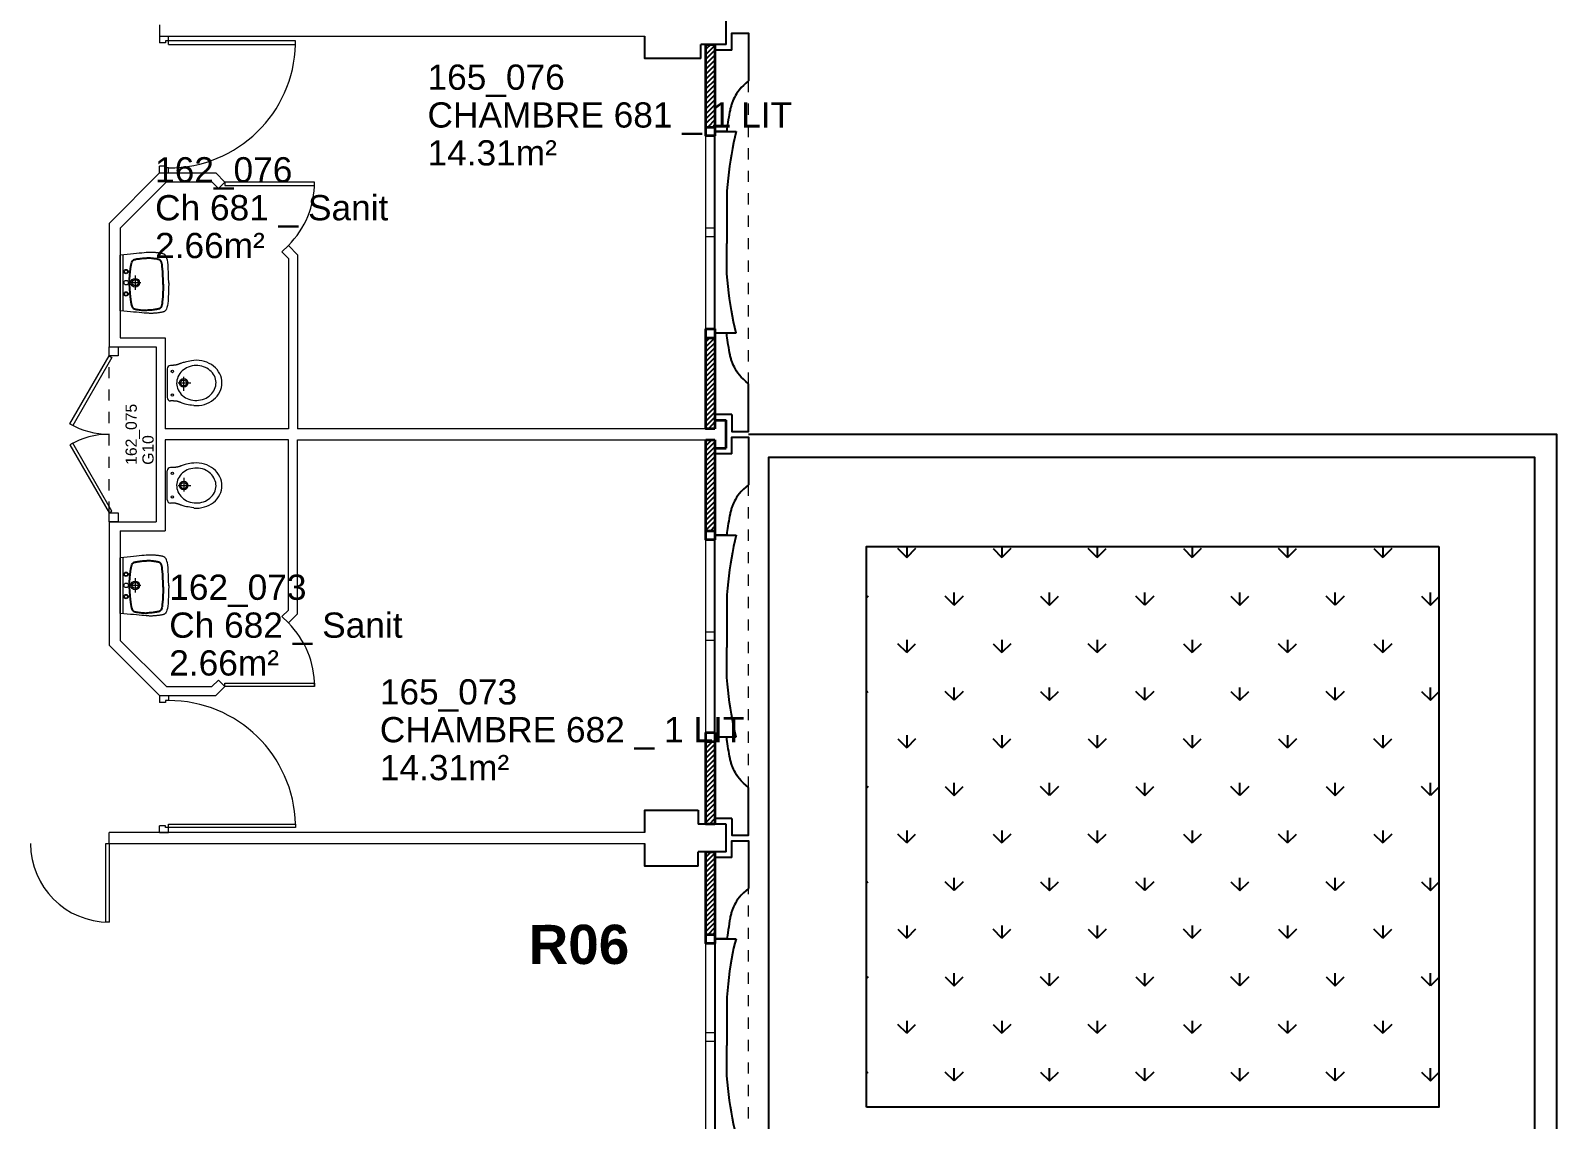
# Model space of a CAD drawing. Header units: metres. Extents: x -8 to 211, y -5 to 116.
# Drawn here: x 160.9 to 174.5, y 68.44 to 78.15 of the extents above; entities that cross this region are included whole.
import ezdxf

# ---------------------------------------------------------------- set-up
doc = ezdxf.new("R2010")
doc.units = ezdxf.units.M
doc.header["$LTSCALE"] = 0.6
doc.header["$MEASUREMENT"] = 0
doc.linetypes.add('CACHÉ', pattern=[0.25, 0.125, -0.125])
doc.linetypes.add('CONTINU', pattern=[0])
doc.layers.get('0').update_dxf_attribs({"linetype": 'CONTINUOUS'})
for name, color, linetype in [('002 poteaux', 7, 'CONTINUOUS'), ('004 cloisons', 7, 'CONTINUOUS'), ('004 isolation', 7, 'CONTINUOUS'), ('006 sanitaire', 5, 'CONTINUOUS'), ('007 Fenêtre', 7, 'CONTINUOUS'), ('A1100 Espace-vert', 7, 'CONTINUOUS'), ('A_Etiqu_Gaine', 8, 'CONTINUOUS'), ('A_Etiqu_Gaine_ancien', 8, 'CONTINUOUS'), ('A_Etiqu_Gaine_code', 8, 'CONTINUOUS'), ('A_Etiqu_Local', 8, 'CONTINUOUS'), ('TEXTE', 8, 'CONTINU')]:
    doc.layers.add(name, color=color, linetype=linetype)
for name, color, linetype, lineweight in [('A_CHASS', 4, 'CONTINU', 20), ('A_MURS_CLOI', 7, 'CONTINU', 20), ('A_MURS_STRU', 7, 'CONTINU', 35), ('A_PORT', 8, 'CONTINUOUS', 0), ('A_SANI', 5, 'CONTINU', 0)]:
    doc.layers.add(name, color=color, linetype=linetype, lineweight=lineweight)
doc.styles.add('Attribut', font='arial.ttf')
doc.styles.add('TEXT_1', font='arial.ttf', dxfattribs={"height": 0.1})

# ---------------------------------------------------------------- blocks, each defined once
blk = doc.blocks.new('BROCA4-G455')
at = {"layer": '004 cloisons', "color": 1, "linetype": 'Continuous'}
for p in [(22.15691, 24.081827), (22.15691, 23.38077)]:
    blk.add_line(p, (22.15691, 23.650171), dxfattribs=at)
blk.add_lwpolyline([(22.240314, 22.850176), (22.227852, 22.901333), (22.21649, 22.952351), (22.206157, 23.00344), (22.196787, 23.054811), (22.18831, 23.106675), (22.180657, 23.159243), (22.173759, 23.212726), (22.167548, 23.267334), (22.161954, 23.323278), (22.15691, 23.38077)], dxfattribs=at)
blk = doc.blocks.new('BROCA4-G454')
at = {"layer": '004 cloisons', "color": 1, "linetype": 'Continuous'}
for points in [[(22.240314, 22.850176), (22.050312, 22.850176), (22.050312, 24.600344), (22.240314, 24.600344)], [(22.240314, 24.600344), (22.227852, 24.561633), (22.21649, 24.518559), (22.206157, 24.471663), (22.196787, 24.421485), (22.18831, 24.368568), (22.180657, 24.313453), (22.173759, 24.25668), (22.167548, 24.19879), (22.161954, 24.140326), (22.15691, 24.081827)]]:
    blk.add_lwpolyline(points, dxfattribs=at)
at = {"layer": '004 cloisons'}
blk.add_blockref('BROCA4-G455', (0, 0), dxfattribs=at)
blk = doc.blocks.new('BROCA4-G483')
at = {"layer": '004 cloisons', "color": 1, "linetype": 'Continuous'}
for p in [(22.156578, 27.669752), (22.156578, 26.930944)]:
    blk.add_line(p, (22.156578, 27.200346), dxfattribs=at)
blk.add_lwpolyline([(22.239983, 26.400351), (22.22752, 26.451508), (22.216158, 26.502525), (22.205825, 26.553614), (22.196455, 26.604986), (22.187978, 26.65685), (22.180325, 26.709418), (22.173427, 26.762901), (22.167216, 26.817509), (22.161622, 26.873453), (22.156578, 26.930944)], dxfattribs=at)
blk = doc.blocks.new('BROCA4-G482')
at = {"layer": '004 cloisons', "color": 1, "linetype": 'Continuous'}
for points in [[(22.239983, 26.400351), (22.04998, 26.400351), (22.04998, 28.200342), (22.239983, 28.200342)], [(22.239983, 28.200342), (22.22752, 28.149185), (22.216158, 28.098168), (22.205825, 28.047079), (22.196455, 27.995709), (22.187978, 27.943845), (22.180325, 27.891277), (22.173427, 27.837795), (22.167216, 27.783187), (22.161622, 27.727243), (22.156578, 27.669752)]]:
    blk.add_lwpolyline(points, dxfattribs=at)
at = {"layer": '004 cloisons'}
blk.add_blockref('BROCA4-G483', (0, 0), dxfattribs=at)
blk = doc.blocks.new('BROCA4-G491')
at = {"layer": '004 cloisons', "color": 1, "linetype": 'Continuous'}
for p in [(22.156578, 31.269747), (22.156578, 30.530939)]:
    blk.add_line(p, (22.156578, 30.800341), dxfattribs=at)
blk.add_lwpolyline([(22.239983, 30.000345), (22.22752, 30.051502), (22.216158, 30.10252), (22.205825, 30.153609), (22.196455, 30.20498), (22.187978, 30.256845), (22.180325, 30.309413), (22.173427, 30.362895), (22.167216, 30.417503), (22.161622, 30.473448), (22.156578, 30.530939)], dxfattribs=at)
blk = doc.blocks.new('BROCA4-G490')
at = {"layer": '004 cloisons', "color": 1, "linetype": 'Continuous'}
for points in [[(22.239983, 30.000345), (22.04998, 30.000345), (22.04998, 31.800343), (22.239983, 31.800343)], [(22.239983, 31.800343), (22.22752, 31.749185), (22.216158, 31.698167), (22.205825, 31.647078), (22.196455, 31.595706), (22.187978, 31.543842), (22.180325, 31.491273), (22.173427, 31.437791), (22.167216, 31.383182), (22.161622, 31.327238), (22.156578, 31.269747)]]:
    blk.add_lwpolyline(points, dxfattribs=at)
at = {"layer": '004 cloisons'}
blk.add_blockref('BROCA4-G491', (0, 0), dxfattribs=at)
blk = doc.blocks.new('A_Etiqu_Local')
at = {"style": 'Attribut', "flags": 1}
for tag, p in [('CODE_HOPITAL', (-0.446, 1.974)), ('CODE_SITE', (-0.446, 1.749)), ('CODE_BATIMENT', (-0.446, 1.524)), ('CODE_SECTEUR', (-0.446, 1.299)), ('CODE_ETAGE', (-0.446, 1.074)), ('NOM_NORMALISE', (-0.446, -0.843)), ('SECTEUR_ACTIVITE', (-0.446, -1.068)), ('SOUS_SECTEUR_ACTIVITE', (-0.446, -1.293)), ('VOLUME', (-0.446, -1.518)), ('SERVICE', (-0.446, -1.743)), ('CODE_UG', (-0.446, -1.968)), ('CODE_UA', (-0.446, -2.193)), ('CODE_POLE', (-0.446, -2.418)), ('OCCUPANT_EXTERNE', (-0.446, -2.643)), ('DISPONIBILITE', (-0.446, -2.868)), ('ACCES_HANDICAPES', (-0.446, -3.093)), ('NATURE_SOL', (-0.446, -3.318)), ('RISQUE_LABORATOIRE', (-0.446, -3.543)), ('AMIANTE', (-0.446, -3.768))]:
    blk.add_attdef(tag, p, '', height=0.15, dxfattribs=at)
at = {"layer": 'A_Etiqu_Local', "style": 'Attribut'}
for tag, p in [('CODE_PIECE', (-0.448, 0.533)), ('NOM_USAGE', (-0.448, 0.195)), ('SURFACE', (-0.448, -0.142))]:
    blk.add_attdef(tag, p, '', height=0.225, dxfattribs=at)
blk = doc.blocks.new('A_Etiqu_Gaine')
at = {"style": 'Attribut', "flags": 1}
for tag, p in [('CODE_HOPITAL', (-0.432, 0.865)), ('CODE_SITE', (-0.432, 0.715)), ('CODE_BATIMENT', (-0.432, 0.565)), ('CODE_SECTEUR', (-0.432, 0.415)), ('CODE_ETAGE', (-0.432, 0.265)), ('NOM_NORMALISE', (-0.432, -0.335)), ('SECTEUR_ACTIVITE', (-0.432, -0.485)), ('SOUS_SECTEUR_ACTIVITE', (-0.432, -0.635)), ('SURFACE', (-0.432, -0.785)), ('CODE_UG', (-0.432, -0.935)), ('CODE_POLE', (-0.432, -1.085)), ('AMIANTE', (-0.432, -1.235))]:
    blk.add_attdef(tag, p, '', height=0.1, dxfattribs=at)
at = {"layer": 'A_Etiqu_Gaine', "style": 'Attribut'}
blk.add_attdef('NOM_USAGE', (-0.432, -0.185), '', height=0.1, dxfattribs=at)
at = {"layer": 'A_Etiqu_Gaine_ancien', "style": 'Attribut'}
blk.add_attdef('CODE_PIECE_ANCIEN', (-0.432, 0.115), '', height=0.1, dxfattribs=at)
at = {"layer": 'A_Etiqu_Gaine_code', "style": 'Attribut'}
blk.add_attdef('CODE_PIECE', (-0.432, -0.035), '', height=0.1, dxfattribs=at)
blk = doc.blocks.new('BROCA4-G329')
at = {"layer": '006 sanitaire', "linetype": 'Continuous'}
for points in [[(27.871058, 12.724569), (27.868091, 12.768528), (27.865162, 12.80576), (27.862252, 12.836877), (27.859341, 12.862489), (27.85641, 12.883208), (27.85344, 12.899643), (27.850412, 12.912407), (27.847308, 12.92211), (27.844107, 12.929363), (27.84079, 12.934776), (27.84079, 12.934776), (27.839079, 12.936977), (27.837307, 12.9389), (27.835448, 12.940577), (27.833475, 12.942039), (27.831361, 12.943315), (27.829079, 12.944436), (27.826603, 12.945433), (27.823905, 12.946336), (27.820959, 12.947175), (27.817738, 12.947981), (27.817738, 12.947981), (27.810426, 12.949572), (27.802072, 12.951126), (27.792839, 12.952621), (27.782893, 12.954029), (27.772398, 12.955327), (27.761519, 12.956489), (27.750421, 12.957491), (27.739267, 12.958306), (27.728224, 12.958911), (27.717455, 12.95928)], [(27.871058, 12.727926), (27.868091, 12.683964), (27.865162, 12.646729), (27.862252, 12.615611), (27.859341, 12.589998), (27.85641, 12.56928), (27.85344, 12.552844), (27.850412, 12.540081), (27.847308, 12.530379), (27.844107, 12.523127), (27.84079, 12.517713), (27.84079, 12.517713), (27.839079, 12.515513), (27.837307, 12.513589), (27.835448, 12.511912), (27.833475, 12.51045), (27.831361, 12.509173), (27.829079, 12.508051), (27.826603, 12.507053), (27.823905, 12.50615), (27.820959, 12.50531), (27.817738, 12.504503), (27.817738, 12.504503), (27.810424, 12.502912), (27.802055, 12.501356), (27.79278, 12.49986), (27.782754, 12.498449), (27.772126, 12.497148), (27.761048, 12.495981), (27.749672, 12.494974), (27.73815, 12.494151), (27.726633, 12.493536), (27.715273, 12.493155)]]:
    blk.add_lwpolyline(points, dxfattribs=at)
blk = doc.blocks.new('BROCA4-G330')
at = {"layer": '006 sanitaire', "linetype": 'Continuous'}
for points in [[(27.569025, 12.724569), (27.569417, 12.768528), (27.570285, 12.80576), (27.571591, 12.836877), (27.573297, 12.862489), (27.575364, 12.883208), (27.577755, 12.899643), (27.580432, 12.912407), (27.583357, 12.92211), (27.586492, 12.929363), (27.589798, 12.934776), (27.589798, 12.934776), (27.59151, 12.936977), (27.593281, 12.9389), (27.59514, 12.940577), (27.597113, 12.942039), (27.599227, 12.943315), (27.601508, 12.944436), (27.603985, 12.945433), (27.606682, 12.946336), (27.609628, 12.947175), (27.612849, 12.947981), (27.612849, 12.947981), (27.62016, 12.949572), (27.628515, 12.951126), (27.637748, 12.952621), (27.647695, 12.954029), (27.658191, 12.955327), (27.669071, 12.956489), (27.68017, 12.957491), (27.691324, 12.958306), (27.702368, 12.958911), (27.713137, 12.95928)], [(27.569025, 12.727926), (27.569417, 12.683964), (27.570285, 12.646729), (27.571591, 12.615611), (27.573297, 12.589998), (27.575364, 12.56928), (27.577755, 12.552844), (27.580432, 12.540081), (27.583357, 12.530379), (27.586492, 12.523127), (27.589798, 12.517713), (27.589798, 12.517713), (27.59151, 12.515513), (27.593281, 12.513589), (27.59514, 12.511912), (27.597113, 12.51045), (27.599227, 12.509173), (27.601508, 12.508051), (27.603985, 12.507053), (27.606682, 12.50615), (27.609628, 12.50531), (27.612849, 12.504503), (27.612849, 12.504503), (27.620163, 12.502912), (27.628533, 12.501356), (27.637807, 12.49986), (27.647835, 12.498449), (27.658464, 12.497148), (27.669542, 12.495981), (27.680918, 12.494974), (27.692441, 12.494151), (27.703958, 12.493536), (27.715319, 12.493155)]]:
    blk.add_lwpolyline(points, dxfattribs=at)
blk = doc.blocks.new('BROCA4-G493')
at = {"layer": '004 cloisons', "color": 5, "linetype": 'Continuous'}
for p, q in [((22.199989, 32.525444), (22.04998, 32.525444)), ((22.04998, 31.800343), (22.04998, 32.525444)), ((22.149986, 31.800343), (22.04998, 31.800343))]:
    blk.add_line(p, q, dxfattribs=at)
for points in [[(22.199989, 32.525444), (22.199989, 32.675339), (22.349991, 32.675339), (22.349991, 32.250336)], [(22.349991, 32.250336), (22.325122, 32.229996), (22.303367, 32.210227), (22.284456, 32.191023), (22.268118, 32.172379), (22.254082, 32.154291), (22.24208, 32.136753), (22.23184, 32.119759), (22.223092, 32.103306), (22.215565, 32.087387), (22.20899, 32.071998), (22.20899, 32.071998), (22.205978, 32.064489), (22.203122, 32.057043), (22.200409, 32.049593), (22.197824, 32.042071), (22.195354, 32.034408), (22.192985, 32.026538), (22.190702, 32.018392), (22.188492, 32.009902), (22.186342, 32.001002), (22.184236, 31.991622), (22.184236, 31.991622), (22.180126, 31.971355), (22.176166, 31.949565), (22.172379, 31.926919), (22.16879, 31.90408), (22.165424, 31.881715), (22.162306, 31.860488), (22.159459, 31.841065), (22.156909, 31.82411), (22.154681, 31.810288), (22.152798, 31.800266)]]:
    blk.add_lwpolyline(points, dxfattribs=at)
blk = doc.blocks.new('BROCA4-G488')
at = {"layer": '004 cloisons', "color": 5, "linetype": 'Continuous'}
for p, q in [((22.199989, 28.925447), (22.04998, 28.925447)), ((22.04998, 28.200342), (22.04998, 28.925447)), ((22.149986, 28.200342), (22.04998, 28.200342))]:
    blk.add_line(p, q, dxfattribs=at)
for points in [[(22.199989, 28.925447), (22.199989, 29.075342), (22.349991, 29.075342), (22.349991, 28.650339)], [(22.349991, 28.650339), (22.325122, 28.629999), (22.303367, 28.61023), (22.284456, 28.591026), (22.268118, 28.572382), (22.254082, 28.554293), (22.24208, 28.536754), (22.23184, 28.519761), (22.223092, 28.503307), (22.215565, 28.487387), (22.20899, 28.471998), (22.20899, 28.471998), (22.205978, 28.464489), (22.203122, 28.457043), (22.200409, 28.449593), (22.197824, 28.44207), (22.195354, 28.434408), (22.192985, 28.426538), (22.190702, 28.418392), (22.188492, 28.409902), (22.186342, 28.401001), (22.184236, 28.391621), (22.184236, 28.391621), (22.180126, 28.371354), (22.176166, 28.349565), (22.172379, 28.326919), (22.16879, 28.30408), (22.165424, 28.281715), (22.162306, 28.260488), (22.159459, 28.241064), (22.156909, 28.224109), (22.154681, 28.210288), (22.152798, 28.200266)]]:
    blk.add_lwpolyline(points, dxfattribs=at)
blk = doc.blocks.new('BROCA4-G485')
at = {"layer": '004 cloisons', "color": 5, "linetype": 'Continuous'}
for p, q in [((22.04998, 30.000345), (22.04998, 29.27524)), ((22.149986, 30.000345), (22.04998, 30.000345)), ((22.199989, 29.27524), (22.04998, 29.27524))]:
    blk.add_line(p, q, dxfattribs=at)
for points in [[(22.349991, 29.550348), (22.325122, 29.570688), (22.303367, 29.590458), (22.284456, 29.609662), (22.268118, 29.628306), (22.254082, 29.646394), (22.24208, 29.663933), (22.23184, 29.680927), (22.223092, 29.697381), (22.215565, 29.7133), (22.20899, 29.72869), (22.20899, 29.72869), (22.205978, 29.736199), (22.203122, 29.743644), (22.200409, 29.751094), (22.197824, 29.758617), (22.195354, 29.766279), (22.192985, 29.77415), (22.190702, 29.782296), (22.188492, 29.790785), (22.186342, 29.799686), (22.184236, 29.809066), (22.184236, 29.809066), (22.180126, 29.829333), (22.176166, 29.851122), (22.172379, 29.873769), (22.16879, 29.896608), (22.165424, 29.918974), (22.162306, 29.940201), (22.159459, 29.959626), (22.156909, 29.976582), (22.154681, 29.990405), (22.152798, 30.000429)], [(22.199989, 29.27524), (22.199989, 29.125345), (22.349991, 29.125345), (22.349991, 29.550348)]]:
    blk.add_lwpolyline(points, dxfattribs=at)
blk = doc.blocks.new('BROCA4-G428')
at = {"layer": '004 cloisons', "color": 5, "linetype": 'Continuous'}
for p, q in [((22.199989, 25.325449), (22.04998, 25.325449)), ((22.04998, 24.600344), (22.04998, 25.325449)), ((22.149986, 24.600344), (22.04998, 24.600344))]:
    blk.add_line(p, q, dxfattribs=at)
for points in [[(22.199989, 25.325449), (22.199989, 25.475344), (22.349991, 25.475344), (22.349991, 25.050341)], [(22.349991, 25.050341), (22.325122, 25.030001), (22.303367, 25.010231), (22.284456, 24.991027), (22.268118, 24.972383), (22.254082, 24.954295), (22.24208, 24.936756), (22.23184, 24.919762), (22.223092, 24.903308), (22.215565, 24.887389), (22.20899, 24.871999), (22.20899, 24.871999), (22.205978, 24.864485), (22.203122, 24.857), (22.200409, 24.849445), (22.197824, 24.841718), (22.195354, 24.833717), (22.192985, 24.825343), (22.190702, 24.816494), (22.188492, 24.807069), (22.186342, 24.796967), (22.184236, 24.786086), (22.184236, 24.786086), (22.180126, 24.761938), (22.176166, 24.735571), (22.172379, 24.708279), (22.16879, 24.68136), (22.165424, 24.65611), (22.162306, 24.633826), (22.159459, 24.615803), (22.156909, 24.603338), (22.154681, 24.597728), (22.152798, 24.600267)]]:
    blk.add_lwpolyline(points, dxfattribs=at)
blk = doc.blocks.new('BROCA4-G425')
at = {"layer": '004 cloisons', "color": 5, "linetype": 'Continuous'}
for p, q in [((22.04998, 26.400362), (22.04998, 25.675257)), ((22.149986, 26.400362), (22.04998, 26.400362)), ((22.199989, 25.675257), (22.04998, 25.675257))]:
    blk.add_line(p, q, dxfattribs=at)
for points in [[(22.349991, 25.950365), (22.325122, 25.970705), (22.303367, 25.990474), (22.284456, 26.009679), (22.268118, 26.028322), (22.254082, 26.046411), (22.24208, 26.06395), (22.23184, 26.080944), (22.223092, 26.097398), (22.215565, 26.113317), (22.20899, 26.128706), (22.20899, 26.128706), (22.205978, 26.136215), (22.203122, 26.143661), (22.200409, 26.151111), (22.197824, 26.158634), (22.195354, 26.166296), (22.192985, 26.174167), (22.190702, 26.182313), (22.188492, 26.190802), (22.186342, 26.199703), (22.184236, 26.209083), (22.184236, 26.209083), (22.180126, 26.22935), (22.176166, 26.251139), (22.172379, 26.273786), (22.16879, 26.296624), (22.165424, 26.318989), (22.162306, 26.340216), (22.159459, 26.35964), (22.156909, 26.376595), (22.154681, 26.390416), (22.152798, 26.400438)], [(22.199989, 25.675257), (22.199989, 25.525362), (22.349991, 25.525362), (22.349991, 25.950365)]]:
    blk.add_lwpolyline(points, dxfattribs=at)

msp = doc.modelspace()

# ---------------------------------------------------------------- linework, layer by layer
at = {"layer": '002 poteaux', "color": 8, "linetype": 'Continuous'}
for p, q in [((167.1, 78.022), (167.1, 78.271)), ((167.1, 78.022), (166.875, 78.022)), ((166.875, 77.896), (166.875, 78.022)), ((166.85, 71.196), (166.85, 71.071)), ((167.1, 71.071), (166.85, 71.071)), ((167.1, 70.822), (167.1, 71.071)), ((166.85, 70.696), (166.85, 70.822)), ((167.1, 70.822), (166.85, 70.822))]:
    msp.add_line(p, q, dxfattribs=at)
for points in [[(166.875, 77.896), (166.375, 77.896), (166.375, 78.096)], [(166.375, 70.996), (166.375, 71.196), (166.85, 71.196)], [(166.85, 70.696), (166.375, 70.696), (166.375, 70.896)]]:
    msp.add_lwpolyline(points, dxfattribs=at)
at = {"layer": '004 isolation', "color": 8, "linetype": 'Continuous'}
for p, q in [((166.963, 78.022), (166.92, 77.979)), ((166.92, 78.022), (167, 78.022)), ((166.92, 77.286), (166.92, 78.022)), ((166.92, 77.934), (167, 78.014)), ((167, 77.97), (166.92, 77.89)), ((167, 78.022), (167, 77.286)), ((166.92, 77.846), (167, 77.926)), ((167, 77.882), (166.92, 77.802)), ((166.92, 77.758), (167, 77.838)), ((167, 77.793), (166.92, 77.713)), ((166.92, 77.669), (167, 77.749)), ((167, 77.705), (166.92, 77.625)), ((166.92, 77.581), (167, 77.661)), ((167, 77.617), (166.92, 77.537)), ((166.92, 77.492), (167, 77.572)), ((167, 77.528), (166.92, 77.448)), ((166.92, 77.404), (167, 77.484)), ((167, 77.44), (166.92, 77.36)), ((166.92, 77.316), (167, 77.396)), ((167, 77.286), (166.92, 77.286)), ((167, 77.351), (166.935, 77.286)), ((166.979, 77.286), (167, 77.307)), ((166.955, 75.406), (166.92, 75.371)), ((166.92, 75.327), (166.999, 75.406)), ((166.92, 74.596), (166.92, 75.406)), ((166.92, 75.406), (167, 75.406)), ((167, 75.363), (166.92, 75.283)), ((167, 75.406), (167, 74.596)), ((166.92, 75.238), (167, 75.318)), ((167, 75.274), (166.92, 75.194)), ((166.92, 75.15), (167, 75.23)), ((167, 75.186), (166.92, 75.106)), ((166.92, 75.062), (167, 75.142)), ((167, 75.098), (166.92, 75.018)), ((166.92, 74.973), (167, 75.053)), ((167, 75.009), (166.92, 74.929)), ((166.92, 74.885), (167, 74.965)), ((167, 74.921), (166.92, 74.841)), ((166.92, 74.796), (167, 74.876)), ((167, 74.832), (166.92, 74.752)), ((166.92, 74.708), (167, 74.788)), ((167, 74.744), (166.92, 74.664)), ((166.92, 74.62), (167, 74.7)), ((167, 74.596), (166.92, 74.596)), ((167, 74.656), (166.941, 74.596)), ((166.985, 74.596), (167, 74.611)), ((166.929, 74.496), (166.92, 74.487)), ((166.92, 74.443), (166.973, 74.496)), ((166.92, 73.686), (166.92, 74.496)), ((166.92, 74.496), (167, 74.496)), ((167, 74.479), (166.92, 74.399)), ((166.92, 74.355), (167, 74.435)), ((167, 74.496), (167, 73.686)), ((167, 74.39), (166.92, 74.31)), ((166.92, 74.266), (167, 74.346)), ((167, 74.302), (166.92, 74.222)), ((166.92, 74.178), (167, 74.258)), ((167, 74.214), (166.92, 74.134)), ((166.92, 74.089), (167, 74.169)), ((167, 74.125), (166.92, 74.045)), ((166.92, 74.001), (167, 74.081)), ((167, 74.037), (166.92, 73.957)), ((166.92, 73.913), (167, 73.993)), ((167, 73.948), (166.92, 73.868)), ((166.92, 73.824), (167, 73.904)), ((167, 73.86), (166.92, 73.78)), ((166.92, 73.736), (167, 73.816)), ((167, 73.772), (166.92, 73.692)), ((166.959, 73.686), (167, 73.727)), ((167, 73.686), (166.92, 73.686)), ((166.935, 71.806), (166.92, 71.791)), ((166.92, 71.747), (166.979, 71.806)), ((166.92, 71.806), (167, 71.806)), ((166.92, 71.071), (166.92, 71.806)), ((167, 71.783), (166.92, 71.703)), ((166.92, 71.659), (167, 71.739)), ((167, 71.695), (166.92, 71.615)), ((167, 71.806), (167, 71.071)), ((166.92, 71.57), (167, 71.65)), ((167, 71.606), (166.92, 71.526)), ((166.92, 71.482), (167, 71.562)), ((167, 71.518), (166.92, 71.438)), ((166.92, 71.394), (167, 71.474)), ((167, 71.429), (166.92, 71.349)), ((166.92, 71.305), (167, 71.385)), ((167, 71.341), (166.92, 71.261)), ((166.92, 71.217), (167, 71.297)), ((167, 71.253), (166.92, 71.173)), ((166.92, 71.128), (167, 71.208)), ((167, 71.164), (166.92, 71.084)), ((167, 71.071), (166.92, 71.071)), ((166.951, 71.071), (167, 71.12)), ((167, 71.076), (166.995, 71.071)), ((166.922, 70.822), (166.92, 70.819)), ((166.92, 70.775), (166.967, 70.822)), ((166.92, 70.822), (167, 70.822)), ((166.92, 70.086), (166.92, 70.822)), ((167, 70.811), (166.92, 70.731)), ((166.92, 70.687), (167, 70.766)), ((167, 70.722), (166.92, 70.642)), ((167, 70.822), (167, 70.086)), ((166.92, 70.598), (167, 70.678)), ((167, 70.634), (166.92, 70.554)), ((166.92, 70.51), (167, 70.59)), ((167, 70.546), (166.92, 70.466)), ((166.92, 70.421), (167, 70.501)), ((167, 70.457), (166.92, 70.377)), ((166.92, 70.333), (167, 70.413)), ((167, 70.369), (166.92, 70.289)), ((166.92, 70.245), (167, 70.325)), ((167, 70.281), (166.92, 70.201)), ((166.92, 70.156), (167, 70.236)), ((167, 70.192), (166.92, 70.112)), ((167, 70.086), (166.92, 70.086)), ((166.939, 70.086), (167, 70.148)), ((167, 70.104), (166.983, 70.086))]:
    msp.add_line(p, q, dxfattribs=at)
at = {"layer": 'A1100 Espace-vert', "color": 8, "linetype": 'Continuous'}
for p, q in [((168.629, 73.527), (168.709, 73.448)), ((168.709, 73.448), (168.629, 73.527)), ((168.709, 73.546), (168.709, 73.448)), ((168.788, 73.527), (168.709, 73.448)), ((168.709, 73.448), (168.788, 73.527)), ((169.478, 73.527), (169.557, 73.448)), ((169.557, 73.546), (169.557, 73.448)), ((169.637, 73.527), (169.557, 73.448)), ((170.406, 73.448), (170.326, 73.527)), ((170.406, 73.546), (170.406, 73.448)), ((170.406, 73.448), (170.485, 73.527)), ((171.175, 73.527), (171.254, 73.448)), ((171.254, 73.546), (171.254, 73.448)), ((171.334, 73.527), (171.254, 73.448)), ((172.103, 73.448), (172.023, 73.527)), ((172.103, 73.546), (172.103, 73.448)), ((172.103, 73.448), (172.182, 73.527)), ((172.872, 73.527), (172.951, 73.448)), ((172.951, 73.546), (172.951, 73.448)), ((173.031, 73.527), (172.951, 73.448)), ((168.364, 73.103), (168.35, 73.089)), ((169.133, 73.023), (169.053, 73.103)), ((169.133, 73.023), (169.133, 73.136)), ((169.133, 73.023), (169.212, 73.103)), ((169.212, 73.103), (169.133, 73.023)), ((169.902, 73.103), (169.981, 73.023)), ((169.981, 73.023), (169.981, 73.136)), ((169.981, 73.023), (170.061, 73.103)), ((170.83, 73.023), (170.75, 73.103)), ((170.83, 73.023), (170.83, 73.136)), ((170.91, 73.103), (170.83, 73.023)), ((171.599, 73.103), (171.679, 73.023)), ((171.678, 73.023), (171.678, 73.136)), ((171.679, 73.023), (171.758, 73.103)), ((172.527, 73.023), (172.448, 73.103)), ((172.527, 73.023), (172.527, 73.136)), ((172.607, 73.103), (172.527, 73.023)), ((173.296, 73.103), (173.376, 73.023)), ((173.376, 73.023), (173.376, 73.136)), ((173.376, 73.023), (173.45, 73.097)), ((168.709, 72.599), (168.629, 72.679)), ((168.709, 72.712), (168.709, 72.599)), ((168.709, 72.599), (168.788, 72.679)), ((169.478, 72.679), (169.557, 72.599)), ((169.557, 72.712), (169.557, 72.599)), ((169.637, 72.679), (169.557, 72.599)), ((170.406, 72.599), (170.326, 72.679)), ((170.406, 72.712), (170.406, 72.599)), ((170.406, 72.599), (170.485, 72.679)), ((171.175, 72.679), (171.254, 72.599)), ((171.254, 72.712), (171.254, 72.599)), ((171.334, 72.679), (171.254, 72.599)), ((172.103, 72.599), (172.023, 72.679)), ((172.103, 72.712), (172.103, 72.599)), ((172.103, 72.599), (172.182, 72.679)), ((172.872, 72.679), (172.951, 72.599)), ((172.951, 72.712), (172.951, 72.599)), ((173.031, 72.679), (172.951, 72.599)), ((168.35, 72.24), (168.364, 72.254)), ((169.133, 72.175), (169.053, 72.254)), ((169.133, 72.175), (169.133, 72.287)), ((169.212, 72.254), (169.133, 72.175)), ((169.902, 72.254), (169.981, 72.175)), ((169.981, 72.175), (169.981, 72.287)), ((169.981, 72.175), (170.061, 72.254)), ((170.83, 72.175), (170.75, 72.254)), ((170.83, 72.175), (170.83, 72.287)), ((170.91, 72.254), (170.83, 72.175)), ((171.599, 72.254), (171.678, 72.175)), ((171.678, 72.175), (171.678, 72.287)), ((171.679, 72.175), (171.758, 72.254)), ((172.527, 72.175), (172.447, 72.254)), ((172.527, 72.175), (172.527, 72.287)), ((172.607, 72.254), (172.527, 72.175)), ((173.296, 72.254), (173.376, 72.175)), ((173.376, 72.175), (173.376, 72.287)), ((173.376, 72.175), (173.45, 72.249)), ((168.629, 71.83), (168.709, 71.75)), ((168.709, 71.863), (168.709, 71.75)), ((168.788, 71.83), (168.709, 71.75)), ((169.557, 71.75), (169.478, 71.83)), ((169.557, 71.863), (169.557, 71.75)), ((169.557, 71.75), (169.637, 71.83)), ((170.326, 71.83), (170.406, 71.75)), ((170.406, 71.863), (170.406, 71.75)), ((170.485, 71.83), (170.406, 71.75)), ((171.254, 71.75), (171.175, 71.83)), ((171.254, 71.863), (171.254, 71.75)), ((171.254, 71.75), (171.334, 71.83)), ((172.023, 71.83), (172.103, 71.75)), ((172.103, 71.863), (172.103, 71.75)), ((172.182, 71.83), (172.103, 71.75)), ((172.951, 71.75), (172.872, 71.83)), ((172.951, 71.863), (172.951, 71.75)), ((172.951, 71.75), (173.031, 71.83)), ((168.364, 71.406), (168.35, 71.392)), ((169.053, 71.406), (169.133, 71.326)), ((169.133, 71.326), (169.133, 71.439)), ((169.133, 71.326), (169.212, 71.406)), ((169.981, 71.326), (169.902, 71.406)), ((169.981, 71.326), (169.981, 71.439)), ((170.061, 71.406), (169.981, 71.326)), ((170.75, 71.406), (170.83, 71.326)), ((170.83, 71.326), (170.83, 71.439)), ((170.83, 71.326), (170.91, 71.406)), ((171.678, 71.326), (171.599, 71.406)), ((171.678, 71.326), (171.678, 71.439)), ((171.758, 71.406), (171.679, 71.326)), ((172.447, 71.406), (172.527, 71.326)), ((172.527, 71.326), (172.527, 71.439)), ((172.527, 71.326), (172.607, 71.406)), ((173.376, 71.326), (173.296, 71.406)), ((173.376, 71.326), (173.376, 71.439)), ((173.45, 71.4), (173.376, 71.326)), ((168.709, 71.014), (168.709, 70.902)), ((169.557, 71.014), (169.557, 70.902)), ((170.406, 71.014), (170.406, 70.902)), ((171.254, 71.014), (171.254, 70.902)), ((172.103, 71.014), (172.103, 70.902)), ((172.951, 71.014), (172.951, 70.902)), ((168.709, 70.902), (168.629, 70.981)), ((168.709, 70.902), (168.788, 70.981)), ((169.478, 70.981), (169.557, 70.902)), ((169.637, 70.981), (169.557, 70.902)), ((170.406, 70.902), (170.326, 70.981)), ((170.406, 70.902), (170.485, 70.981)), ((171.175, 70.981), (171.254, 70.902)), ((171.334, 70.981), (171.254, 70.902)), ((172.103, 70.902), (172.023, 70.981)), ((172.103, 70.902), (172.182, 70.981)), ((172.872, 70.981), (172.951, 70.902)), ((173.031, 70.981), (172.951, 70.902)), ((169.133, 70.478), (169.133, 70.59)), ((169.981, 70.478), (169.981, 70.59)), ((170.83, 70.478), (170.83, 70.59)), ((171.678, 70.478), (171.678, 70.59)), ((172.527, 70.478), (172.527, 70.59)), ((173.376, 70.478), (173.376, 70.59)), ((168.35, 70.543), (168.364, 70.557)), ((169.133, 70.478), (169.053, 70.557)), ((169.212, 70.557), (169.133, 70.478)), ((169.902, 70.557), (169.981, 70.478)), ((169.981, 70.478), (170.061, 70.557)), ((170.83, 70.478), (170.75, 70.557)), ((170.91, 70.557), (170.83, 70.478)), ((171.599, 70.557), (171.678, 70.478)), ((171.679, 70.478), (171.758, 70.557)), ((172.527, 70.478), (172.447, 70.557)), ((172.607, 70.557), (172.527, 70.478)), ((173.296, 70.557), (173.376, 70.478)), ((173.376, 70.478), (173.45, 70.552)), ((168.629, 70.133), (168.709, 70.053)), ((168.709, 70.166), (168.709, 70.053)), ((168.788, 70.133), (168.709, 70.053)), ((169.557, 70.053), (169.478, 70.133)), ((169.557, 70.166), (169.557, 70.053)), ((169.557, 70.053), (169.637, 70.133)), ((170.326, 70.133), (170.406, 70.053)), ((170.406, 70.166), (170.406, 70.053)), ((170.485, 70.133), (170.406, 70.053)), ((171.254, 70.053), (171.175, 70.133)), ((171.254, 70.166), (171.254, 70.053)), ((171.254, 70.053), (171.334, 70.133)), ((172.023, 70.133), (172.103, 70.053)), ((172.103, 70.166), (172.103, 70.053)), ((172.182, 70.133), (172.103, 70.053)), ((172.951, 70.053), (172.872, 70.133)), ((172.951, 70.166), (172.951, 70.053)), ((172.951, 70.053), (173.031, 70.133)), ((168.364, 69.709), (168.35, 69.695)), ((169.053, 69.709), (169.133, 69.629)), ((169.133, 69.629), (169.133, 69.742)), ((169.133, 69.629), (169.212, 69.709)), ((169.981, 69.629), (169.902, 69.709)), ((169.981, 69.629), (169.981, 69.742)), ((170.061, 69.709), (169.981, 69.629)), ((170.75, 69.709), (170.83, 69.629)), ((170.83, 69.629), (170.83, 69.742)), ((170.83, 69.629), (170.91, 69.709)), ((171.678, 69.629), (171.599, 69.709)), ((171.678, 69.629), (171.678, 69.742)), ((171.758, 69.709), (171.679, 69.629)), ((172.447, 69.709), (172.527, 69.629)), ((172.527, 69.629), (172.527, 69.742)), ((172.527, 69.629), (172.607, 69.709)), ((173.376, 69.629), (173.296, 69.709)), ((173.376, 69.629), (173.376, 69.742)), ((173.45, 69.703), (173.376, 69.629)), ((168.709, 69.205), (168.629, 69.284)), ((168.709, 69.317), (168.709, 69.205)), ((168.709, 69.205), (168.788, 69.284)), ((169.478, 69.284), (169.557, 69.205)), ((169.557, 69.317), (169.557, 69.205)), ((169.637, 69.284), (169.557, 69.205)), ((170.406, 69.205), (170.326, 69.284)), ((170.406, 69.317), (170.406, 69.205)), ((170.406, 69.205), (170.485, 69.284)), ((171.175, 69.284), (171.254, 69.205)), ((171.254, 69.317), (171.254, 69.205)), ((171.334, 69.284), (171.254, 69.205)), ((172.103, 69.205), (172.023, 69.284)), ((172.103, 69.317), (172.103, 69.205)), ((172.103, 69.205), (172.182, 69.284)), ((172.872, 69.284), (172.951, 69.205)), ((172.951, 69.317), (172.951, 69.205)), ((173.031, 69.284), (172.951, 69.205)), ((168.35, 68.846), (168.364, 68.86)), ((169.133, 68.781), (169.053, 68.86)), ((169.133, 68.781), (169.133, 68.893)), ((169.212, 68.86), (169.133, 68.781)), ((169.902, 68.86), (169.981, 68.781)), ((169.981, 68.781), (169.981, 68.893)), ((169.981, 68.781), (170.061, 68.86)), ((170.83, 68.781), (170.75, 68.86)), ((170.83, 68.781), (170.83, 68.893)), ((170.91, 68.86), (170.83, 68.781)), ((171.599, 68.86), (171.678, 68.781)), ((171.678, 68.781), (171.678, 68.893)), ((171.679, 68.781), (171.758, 68.86)), ((172.527, 68.781), (172.447, 68.86)), ((172.527, 68.781), (172.527, 68.893)), ((172.607, 68.86), (172.527, 68.781)), ((173.296, 68.86), (173.376, 68.781)), ((173.376, 68.781), (173.376, 68.893)), ((173.376, 68.781), (173.45, 68.855))]:
    msp.add_line(p, q, dxfattribs=at)
for points in [[(167.3, 74.546), (174.5, 74.546), (174.5, 67.496)], [(168.35, 68.546), (168.35, 73.546), (173.45, 73.546)], [(173.45, 73.546), (173.45, 68.546), (168.35, 68.546)]]:
    msp.add_lwpolyline(points, dxfattribs=at)
msp.add_lwpolyline([(167.48, 67.671), (167.48, 74.343), (174.303, 74.343), (174.303, 67.671)], close=True, dxfattribs=at)
at = {"layer": 'A_CHASS', "color": 8, "linetype": 'CACHÉ'}
for p, q in [((167.3, 74.996), (167.3, 77.696)), ((167.3, 71.396), (167.3, 74.096)), ((167.3, 67.846), (167.3, 70.496))]:
    msp.add_line(p, q, dxfattribs=at)
at = {"layer": 'A_CHASS', "color": 8, "linetype": 'Continuous'}
for p, q in [((166.92, 75.486), (166.92, 77.206)), ((167, 77.206), (167, 75.486)), ((166.92, 71.886), (166.92, 73.606)), ((167, 73.606), (167, 71.886)), ((166.92, 68.336), (166.92, 70.006)), ((167, 70.006), (167, 68.336))]:
    msp.add_line(p, q, dxfattribs=at)
for points in [[(166.92, 76.386), (167, 76.386)], [(167, 76.306), (166.92, 76.306)], [(166.92, 72.786), (167, 72.786)], [(167, 72.706), (166.92, 72.706)], [(166.92, 69.211), (167, 69.211)], [(167, 69.131), (166.92, 69.131)]]:
    msp.add_lwpolyline(points, dxfattribs=at)
at = {"layer": 'A_MURS_CLOI', "color": 8, "linetype": 'Continuous'}
for p, q in [((162.05, 78.196), (162.05, 78.096)), ((162.05, 78.096), (166.375, 78.096)), ((162.05, 76.877), (161.6, 76.427)), ((162.05, 76.877), (162.55, 76.877)), ((162.55, 76.877), (162.632, 76.795)), ((162.111, 76.797), (161.7, 76.385)), ((162.111, 76.797), (162.517, 76.797)), ((162.517, 76.797), (162.575, 76.738)), ((162.632, 76.795), (162.575, 76.738)), ((161.6, 76.427), (161.6, 75.326)), ((161.7, 76.385), (161.7, 75.406)), ((163.198, 76.229), (163.141, 76.172)), ((163.141, 76.172), (163.2, 76.114)), ((163.198, 76.229), (163.28, 76.147)), ((163.2, 76.114), (163.2, 74.596)), ((163.28, 76.147), (163.28, 74.596)), ((161.7, 75.406), (162.099, 75.406)), ((162.099, 75.406), (162.099, 74.596)), ((161.6, 75.326), (162.019, 75.326)), ((162.019, 75.326), (162.019, 73.766)), ((163.2, 74.596), (162.099, 74.596)), ((167, 74.596), (163.28, 74.596)), ((163.2, 74.496), (162.099, 74.496)), ((162.099, 74.496), (162.099, 73.686)), ((163.2, 72.979), (163.2, 74.496)), ((163.28, 74.496), (167, 74.496)), ((163.28, 72.946), (163.28, 74.496)), ((161.6, 73.766), (162.019, 73.766)), ((161.6, 73.766), (161.6, 72.666)), ((161.7, 73.686), (162.099, 73.686)), ((161.7, 73.686), (161.7, 72.708)), ((163.141, 72.921), (163.2, 72.979)), ((163.198, 72.864), (163.141, 72.921)), ((163.198, 72.864), (163.28, 72.946)), ((162.05, 72.216), (161.6, 72.666)), ((162.111, 72.296), (161.7, 72.708)), ((162.517, 72.296), (162.575, 72.355)), ((162.632, 72.298), (162.575, 72.355)), ((162.05, 72.216), (162.55, 72.216)), ((162.111, 72.296), (162.517, 72.296)), ((162.55, 72.216), (162.632, 72.298)), ((166.375, 70.996), (161.6, 70.996)), ((161.6, 70.896), (161.6, 70.996)), ((161.6, 70.896), (166.375, 70.896))]:
    msp.add_line(p, q, dxfattribs=at)
at = {"layer": 'A_MURS_STRU', "color": 8, "linetype": 'Continuous'}
for p, q in [((167, 78.022), (167, 77.206)), ((167, 75.486), (167, 74.596)), ((167, 74.671), (167.1, 74.671)), ((167.1, 74.422), (167.1, 74.671)), ((167, 74.497), (167, 73.606)), ((167, 74.422), (167.1, 74.422)), ((167, 71.886), (167, 71.071)), ((167, 70.822), (167, 70.006))]:
    msp.add_line(p, q, dxfattribs=at)
for points in [[(166.92, 78.022), (167, 78.022)], [(167, 77.206), (166.92, 77.206), (166.92, 78.022)], [(166.92, 77.286), (167, 77.286)], [(166.92, 75.486), (167, 75.486)], [(167, 74.596), (166.92, 74.596), (166.92, 75.486)], [(166.92, 75.406), (167, 75.406)], [(166.92, 74.496), (167, 74.496)], [(167, 73.606), (166.92, 73.606), (166.92, 74.496)], [(166.92, 73.686), (167, 73.686)], [(166.92, 71.886), (167, 71.886)], [(167, 71.071), (166.92, 71.071), (166.92, 71.886)], [(166.92, 71.806), (167, 71.806)], [(166.92, 70.822), (167, 70.822)], [(167, 70.006), (166.92, 70.006), (166.92, 70.822)], [(166.92, 70.086), (167, 70.086)]]:
    msp.add_lwpolyline(points, dxfattribs=at)
at = {"layer": 'A_PORT', "color": 8, "linetype": 'Continuous'}
for p, q in [((162.05, 78.096), (162.13, 78.096)), ((162.05, 78.096), (162.05, 78.037)), ((162.13, 78.023), (162.13, 78.096)), ((162.102, 78.037), (162.05, 78.037)), ((163.261, 78.053), (162.102, 78.053)), ((162.102, 78.053), (162.102, 78.037)), ((162.13, 78.023), (163.261, 78.023)), ((163.261, 78.023), (163.261, 78.053)), ((162.102, 76.937), (162.05, 76.937)), ((162.05, 76.877), (162.05, 76.937)), ((162.05, 76.877), (162.13, 76.877)), ((162.102, 76.921), (162.102, 76.937)), ((162.13, 76.921), (162.102, 76.921)), ((162.13, 76.877), (162.13, 76.921)), ((162.05, 72.216), (162.13, 72.216)), ((162.05, 72.216), (162.05, 72.156)), ((162.13, 72.216), (162.13, 72.172)), ((162.102, 72.156), (162.05, 72.156)), ((162.13, 72.172), (162.102, 72.172)), ((162.102, 72.172), (162.102, 72.156)), ((162.102, 71.056), (162.05, 71.056)), ((162.05, 70.996), (162.05, 71.056)), ((162.05, 70.996), (162.13, 70.996)), ((162.102, 71.04), (162.102, 71.056)), ((163.261, 71.04), (162.102, 71.04)), ((162.13, 71.07), (163.261, 71.07)), ((162.13, 70.996), (162.13, 71.07)), ((163.261, 71.07), (163.261, 71.04))]:
    msp.add_line(p, q, dxfattribs=at)
at = {"layer": 'A_PORT', "color": 8, "linetype": 'CACHÉ'}
msp.add_line((161.6, 73.846), (161.6, 75.246), dxfattribs=at)
at = {"layer": 'A_PORT', "color": 8, "linetype": 'Continuous'}
for points in [[(162.632, 76.765), (163.432, 76.765), (163.432, 76.795), (162.632, 76.795)], [(161.626, 75.231), (161.276, 74.625), (161.25, 74.64), (161.6, 75.246)], [(161.6, 75.326), (161.68, 75.326), (161.68, 75.246), (161.6, 75.246)], [(161.626, 73.861), (161.276, 74.468), (161.25, 74.453), (161.6, 73.846)], [(161.6, 73.846), (161.68, 73.846), (161.68, 73.766), (161.6, 73.766)], [(162.632, 72.328), (163.432, 72.328), (163.432, 72.298), (162.632, 72.298)], [(161.6, 70.896), (161.6, 70.196), (161.57, 70.196), (161.57, 70.896)]]:
    msp.add_lwpolyline(points, close=True, dxfattribs=at)
for centre, radius, start, end in [((162.13, 78.053), 1.132, 270, 358.4814), ((162.632, 76.795), 0.8, 315, 0), ((161.6, 75.246), 0.7, 240, 270), ((161.6, 73.846), 0.7, 90, 120), ((162.632, 72.298), 0.8, 0, 45), ((162.13, 71.04), 1.132, 1.5186, 90), ((161.6, 70.896), 0.7, 180, 270)]:
    msp.add_arc(centre, radius, start, end, dxfattribs=at)
at = {"layer": 'A_SANI', "color": 8, "linetype": 'Continuous'}
for p, q in [((161.7, 75.648), (161.7, 76.143)), ((161.725, 75.648), (161.725, 76.143)), ((161.884, 75.898), (161.782, 75.898)), ((161.833, 75.961), (161.833, 75.835)), ((162.119, 75.13), (162.119, 74.873)), ((162.151, 75.16), (162.148, 75.16)), ((162.216, 75.004), (162.329, 75.004)), ((162.265, 74.935), (162.265, 75.058)), ((162.151, 74.843), (162.148, 74.843)), ((162.119, 73.963), (162.119, 74.22)), ((162.151, 74.25), (162.148, 74.25)), ((162.265, 74.158), (162.265, 74.035)), ((162.216, 74.089), (162.329, 74.089)), ((162.151, 73.933), (162.148, 73.933)), ((161.7, 72.949), (161.7, 73.445)), ((161.725, 72.949), (161.725, 73.445)), ((161.884, 73.199), (161.782, 73.199)), ((161.833, 73.262), (161.833, 73.136))]:
    msp.add_line(p, q, dxfattribs=at)
for points in [[(162.132, 75.894), (162.131, 75.945), (162.13, 75.989), (162.128, 76.025), (162.126, 76.055), (162.123, 76.08), (162.12, 76.099), (162.116, 76.114), (162.112, 76.125), (162.108, 76.134), (162.104, 76.141), (162.104, 76.141), (162.101, 76.144), (162.099, 76.146), (162.096, 76.148), (162.093, 76.15), (162.09, 76.152), (162.087, 76.153), (162.083, 76.155), (162.079, 76.156), (162.075, 76.157), (162.07, 76.158), (162.07, 76.158), (162.065, 76.159), (162.059, 76.16), (162.053, 76.161), (162.047, 76.162), (162.04, 76.163), (162.034, 76.164), (162.027, 76.164), (162.02, 76.165), (162.014, 76.166), (162.008, 76.166), (162.008, 76.166), (162.002, 76.167), (161.996, 76.167), (161.991, 76.167), (161.985, 76.167), (161.979, 76.168), (161.974, 76.168), (161.968, 76.168), (161.961, 76.167), (161.954, 76.167), (161.947, 76.167), (161.947, 76.167), (161.931, 76.166), (161.912, 76.164), (161.891, 76.162), (161.869, 76.16), (161.844, 76.158), (161.818, 76.155), (161.791, 76.153), (161.762, 76.15), (161.731, 76.147), (161.7, 76.143)], [(162.132, 75.898), (162.131, 75.846), (162.13, 75.803), (162.128, 75.766), (162.126, 75.736), (162.123, 75.712), (162.12, 75.693), (162.116, 75.678), (162.112, 75.666), (162.108, 75.657), (162.104, 75.651), (162.104, 75.651), (162.101, 75.648), (162.099, 75.646), (162.096, 75.644), (162.093, 75.642), (162.09, 75.64), (162.087, 75.638), (162.083, 75.637), (162.079, 75.636), (162.075, 75.635), (162.07, 75.634), (162.07, 75.634), (162.065, 75.633), (162.059, 75.632), (162.053, 75.631), (162.047, 75.63), (162.04, 75.629), (162.034, 75.628), (162.027, 75.627), (162.02, 75.627), (162.014, 75.626), (162.008, 75.626), (162.008, 75.626), (162.002, 75.625), (161.996, 75.625), (161.991, 75.624), (161.985, 75.624), (161.979, 75.624), (161.974, 75.624), (161.968, 75.624), (161.961, 75.624), (161.954, 75.625), (161.947, 75.625), (161.947, 75.625), (161.931, 75.626), (161.912, 75.627), (161.891, 75.629), (161.869, 75.631), (161.844, 75.634), (161.818, 75.636), (161.791, 75.639), (161.762, 75.642), (161.731, 75.645), (161.7, 75.648)], [(162.356, 75.204), (162.336, 75.201), (162.319, 75.198), (162.304, 75.195), (162.29, 75.193), (162.279, 75.19), (162.269, 75.187), (162.26, 75.185), (162.252, 75.182), (162.246, 75.18), (162.24, 75.178), (162.24, 75.178), (162.237, 75.177), (162.235, 75.176), (162.233, 75.175), (162.23, 75.174), (162.228, 75.174), (162.226, 75.173), (162.224, 75.172), (162.222, 75.171), (162.22, 75.171), (162.218, 75.17), (162.218, 75.17), (162.216, 75.169), (162.214, 75.168), (162.211, 75.168), (162.209, 75.167), (162.207, 75.166), (162.205, 75.166), (162.202, 75.165), (162.2, 75.164), (162.198, 75.164), (162.195, 75.163), (162.195, 75.163), (162.191, 75.162), (162.187, 75.162), (162.182, 75.161), (162.178, 75.161), (162.174, 75.161), (162.17, 75.16), (162.165, 75.16), (162.161, 75.16), (162.156, 75.16), (162.151, 75.16)], [(162.356, 74.804), (162.336, 74.805), (162.319, 74.807), (162.304, 74.81), (162.29, 74.813), (162.279, 74.815), (162.269, 74.818), (162.26, 74.821), (162.252, 74.824), (162.246, 74.827), (162.24, 74.829), (162.24, 74.829), (162.237, 74.83), (162.235, 74.831), (162.233, 74.832), (162.23, 74.833), (162.228, 74.834), (162.226, 74.835), (162.224, 74.835), (162.222, 74.836), (162.22, 74.837), (162.218, 74.837), (162.218, 74.837), (162.216, 74.838), (162.214, 74.838), (162.211, 74.839), (162.209, 74.839), (162.207, 74.84), (162.205, 74.84), (162.202, 74.84), (162.2, 74.841), (162.198, 74.841), (162.195, 74.841), (162.195, 74.841), (162.191, 74.842), (162.187, 74.842), (162.182, 74.842), (162.178, 74.842), (162.174, 74.843), (162.17, 74.843), (162.165, 74.843), (162.161, 74.843), (162.156, 74.843), (162.151, 74.843)], [(162.356, 74.289), (162.336, 74.288), (162.319, 74.286), (162.304, 74.283), (162.29, 74.28), (162.279, 74.278), (162.269, 74.275), (162.26, 74.272), (162.252, 74.269), (162.246, 74.266), (162.24, 74.264), (162.24, 74.264), (162.237, 74.263), (162.235, 74.262), (162.233, 74.261), (162.23, 74.26), (162.228, 74.259), (162.226, 74.258), (162.224, 74.258), (162.222, 74.257), (162.22, 74.256), (162.218, 74.256), (162.218, 74.256), (162.216, 74.255), (162.214, 74.255), (162.211, 74.254), (162.209, 74.254), (162.207, 74.253), (162.205, 74.253), (162.202, 74.253), (162.2, 74.252), (162.198, 74.252), (162.195, 74.252), (162.195, 74.252), (162.191, 74.251), (162.187, 74.251), (162.182, 74.251), (162.178, 74.251), (162.174, 74.25), (162.17, 74.25), (162.165, 74.25), (162.161, 74.25), (162.156, 74.25), (162.151, 74.25)], [(162.356, 73.889), (162.336, 73.892), (162.319, 73.895), (162.304, 73.898), (162.29, 73.9), (162.279, 73.903), (162.269, 73.906), (162.26, 73.908), (162.252, 73.911), (162.246, 73.913), (162.24, 73.915), (162.24, 73.915), (162.237, 73.916), (162.235, 73.917), (162.233, 73.918), (162.23, 73.919), (162.228, 73.919), (162.226, 73.92), (162.224, 73.921), (162.222, 73.922), (162.22, 73.922), (162.218, 73.923), (162.218, 73.923), (162.216, 73.924), (162.214, 73.925), (162.211, 73.925), (162.209, 73.926), (162.207, 73.927), (162.205, 73.927), (162.202, 73.928), (162.2, 73.929), (162.198, 73.929), (162.195, 73.93), (162.195, 73.93), (162.191, 73.931), (162.187, 73.931), (162.182, 73.932), (162.178, 73.932), (162.174, 73.932), (162.17, 73.933), (162.165, 73.933), (162.161, 73.933), (162.156, 73.933), (162.151, 73.933)], [(162.132, 73.195), (162.131, 73.246), (162.13, 73.29), (162.128, 73.326), (162.126, 73.356), (162.123, 73.381), (162.12, 73.4), (162.116, 73.415), (162.112, 73.427), (162.108, 73.435), (162.104, 73.442), (162.104, 73.442), (162.101, 73.445), (162.099, 73.447), (162.096, 73.449), (162.093, 73.451), (162.09, 73.453), (162.087, 73.454), (162.083, 73.456), (162.079, 73.457), (162.075, 73.458), (162.07, 73.459), (162.07, 73.459), (162.065, 73.46), (162.059, 73.461), (162.053, 73.462), (162.047, 73.463), (162.04, 73.464), (162.034, 73.465), (162.027, 73.465), (162.02, 73.466), (162.014, 73.467), (162.008, 73.467), (162.008, 73.467), (162.002, 73.468), (161.996, 73.468), (161.991, 73.468), (161.985, 73.469), (161.979, 73.469), (161.974, 73.469), (161.968, 73.469), (161.961, 73.469), (161.954, 73.468), (161.947, 73.468), (161.947, 73.468), (161.931, 73.467), (161.912, 73.465), (161.891, 73.464), (161.869, 73.461), (161.844, 73.459), (161.818, 73.457), (161.791, 73.454), (161.762, 73.451), (161.731, 73.448), (161.7, 73.445)], [(162.132, 73.199), (162.131, 73.148), (162.13, 73.104), (162.128, 73.068), (162.126, 73.038), (162.123, 73.013), (162.12, 72.994), (162.116, 72.979), (162.112, 72.967), (162.108, 72.959), (162.104, 72.952), (162.104, 72.952), (162.101, 72.949), (162.099, 72.947), (162.096, 72.945), (162.093, 72.943), (162.09, 72.941), (162.087, 72.94), (162.083, 72.938), (162.079, 72.937), (162.075, 72.936), (162.07, 72.935), (162.07, 72.935), (162.065, 72.934), (162.059, 72.933), (162.053, 72.932), (162.047, 72.931), (162.04, 72.93), (162.034, 72.929), (162.027, 72.929), (162.02, 72.928), (162.014, 72.927), (162.008, 72.927), (162.008, 72.927), (162.002, 72.926), (161.996, 72.926), (161.991, 72.926), (161.985, 72.925), (161.979, 72.925), (161.974, 72.925), (161.968, 72.925), (161.961, 72.925), (161.954, 72.926), (161.947, 72.926), (161.947, 72.926), (161.931, 72.927), (161.912, 72.929), (161.891, 72.93), (161.869, 72.933), (161.844, 72.935), (161.818, 72.938), (161.791, 72.94), (161.762, 72.943), (161.731, 72.946), (161.7, 72.949)]]:
    msp.add_lwpolyline(points, dxfattribs=at)
for points in [[(162.306, 75.146, 0.093461), (162.251, 75.111, 0.102556), (162.214, 75.059, 0.222888), (162.216, 74.942, 0.102556), (162.255, 74.891, 0.093461), (162.312, 74.859, 0.177237), (162.449, 74.862, 0.093461), (162.504, 74.897, 0.102556), (162.541, 74.949, 0.222732), (162.539, 75.066)], [(162.539, 75.066, 0.102556), (162.499, 75.116, 0.093461), (162.443, 75.148, 0.177129), (162.306, 75.146)], [(162.356, 74.803, 0.092603), (162.451, 74.813, 0.097518), (162.531, 74.855, 0.107322), (162.587, 74.925, 0.116228), (162.606, 75.005, 0.11669), (162.587, 75.085, 0.108258), (162.531, 75.154, 0.098236), (162.451, 75.195, 0.092772), (162.356, 75.205, 0.094013)], [(162.356, 73.888, 0.092772), (162.451, 73.898, 0.098236), (162.531, 73.939, 0.108258), (162.587, 74.008, 0.11669), (162.606, 74.088, 0.116228), (162.587, 74.168, 0.107322), (162.531, 74.238, 0.097518), (162.451, 74.28, 0.092603), (162.356, 74.29, 0.094447)], [(162.541, 74.144, 0.102556), (162.504, 74.196, 0.093461), (162.449, 74.231, 0.177232), (162.312, 74.234, 0.093461), (162.255, 74.202, 0.102556), (162.216, 74.151, 0.222723), (162.214, 74.034, 0.102556), (162.251, 73.982, 0.093461), (162.306, 73.947, 0.177079), (162.443, 73.945, 0.093461), (162.499, 73.977, 0.102556), (162.539, 74.027, 0.222835), (162.541, 74.144)]]:
    msp.add_lwpolyline(points, format="xyb", dxfattribs=at)
for centre, radius in [((161.752, 75.898), 0.0204), ((161.752, 75.997), 0.0189), ((161.752, 75.997), 0.0144), ((161.833, 75.898), 0.0387), ((161.833, 75.898), 0.0274), ((161.752, 75.798), 0.0189), ((161.752, 75.798), 0.0144), ((162.165, 75.106), 0.0105), ((162.265, 75.004), 0.0383), ((162.265, 75.004), 0.0276), ((162.165, 74.896), 0.0105), ((162.165, 74.197), 0.0105), ((162.265, 74.089), 0.0383), ((162.165, 73.987), 0.0105), ((162.265, 74.089), 0.0276), ((161.752, 73.298), 0.0189), ((161.752, 73.298), 0.0144), ((161.752, 73.199), 0.0204), ((161.833, 73.199), 0.0387), ((161.833, 73.199), 0.0274), ((161.752, 73.099), 0.0189), ((161.752, 73.099), 0.0144)]:
    msp.add_circle(centre, radius, dxfattribs=at)
for centre, start, end in [((162.149, 75.13), 92.1835, 180), ((162.149, 74.873), 180, 267.8165), ((162.149, 74.22), 92.1835, 180), ((162.149, 73.963), 180, 267.8165)]:
    msp.add_arc(centre, 0.03, start, end, dxfattribs=at)

# ---------------------------------------------------------------- block references
at = {"layer": '004 cloisons', "color": 8}
for name in ['BROCA4-G493', 'BROCA4-G485', 'BROCA4-G488', 'BROCA4-G425', 'BROCA4-G428']:
    msp.add_blockref(name, (144.95, 45.446), dxfattribs=at)
at = {"layer": '007 Fenêtre', "color": 8}
for name in ['BROCA4-G490', 'BROCA4-G482', 'BROCA4-G454']:
    msp.add_blockref(name, (144.95, 45.446), dxfattribs=at)
at = {"layer": 'A_Etiqu_Gaine', "color": 8, "rotation": 90}
msp.add_blockref('A_Etiqu_Gaine', (161.812, 74.706), dxfattribs=at).add_auto_attribs({'CODE_PIECE': '162_075', 'NOM_USAGE': 'G10'})
at = {"layer": 'A_Etiqu_Local', "color": 8}
ref = msp.add_blockref('A_Etiqu_Local', (164.887, 77.085), dxfattribs=at)
ref.add_attrib('CODE_PIECE', '165_076', (164.438, 77.618), dxfattribs={"height": 0.225, "style": 'Attribut'})
ref.add_attrib('NOM_USAGE', 'CHAMBRE 681 _ 1 LIT', (164.438, 77.281), dxfattribs={"height": 0.225, "style": 'Attribut'})
ref.add_attrib('SURFACE', '14.31m²', (164.438, 76.943), dxfattribs={"height": 0.225, "style": 'Attribut'})
ref = msp.add_blockref('A_Etiqu_Local', (162.459, 76.259), dxfattribs=at)
ref.add_attrib('CODE_PIECE', '162_076', (162.01, 76.792), dxfattribs={"height": 0.225, "style": 'Attribut'})
ref.add_attrib('NOM_USAGE', 'Ch 681 _ Sanit', (162.01, 76.454), dxfattribs={"height": 0.225, "style": 'Attribut'})
ref.add_attrib('SURFACE', '2.66m²', (162.01, 76.117), dxfattribs={"height": 0.225, "style": 'Attribut'})
ref = msp.add_blockref('A_Etiqu_Local', (162.585, 72.537), dxfattribs=at)
ref.add_attrib('CODE_PIECE', '162_073', (162.136, 73.07), dxfattribs={"height": 0.225, "style": 'Attribut'})
ref.add_attrib('NOM_USAGE', 'Ch 682 _ Sanit', (162.136, 72.732), dxfattribs={"height": 0.225, "style": 'Attribut'})
ref.add_attrib('SURFACE', '2.66m²', (162.136, 72.395), dxfattribs={"height": 0.225, "style": 'Attribut'})
ref = msp.add_blockref('A_Etiqu_Local', (164.461, 71.605), dxfattribs=at)
ref.add_attrib('CODE_PIECE', '165_073', (164.013, 72.137), dxfattribs={"height": 0.225, "style": 'Attribut'})
ref.add_attrib('NOM_USAGE', 'CHAMBRE 682 _ 1 LIT', (164.013, 71.8), dxfattribs={"height": 0.225, "style": 'Attribut'})
ref.add_attrib('SURFACE', '14.31m²', (164.013, 71.462), dxfattribs={"height": 0.225, "style": 'Attribut'})
at = {"layer": 'A_SANI', "color": 8, "xscale": -1}
for name, p in [('BROCA4-G329', (189.65, 63.158)), ('BROCA4-G330', (189.65, 63.158)), ('BROCA4-G329', (189.65, 60.459)), ('BROCA4-G330', (189.65, 60.459))]:
    msp.add_blockref(name, p, dxfattribs=at)

# ---------------------------------------------------------------- texts
at = {"layer": 'TEXTE', "color": 8, "insert": (165.339, 70.172), "char_height": 0.35, "width": 8.427, "attachment_point": 1, "rotation": 0.083, "style": 'TEXT_1'}
msp.add_mtext('{\\fArial|b1|i0|c0|p34;R06}', dxfattribs=at)

doc.saveas('drawing.dxf')
